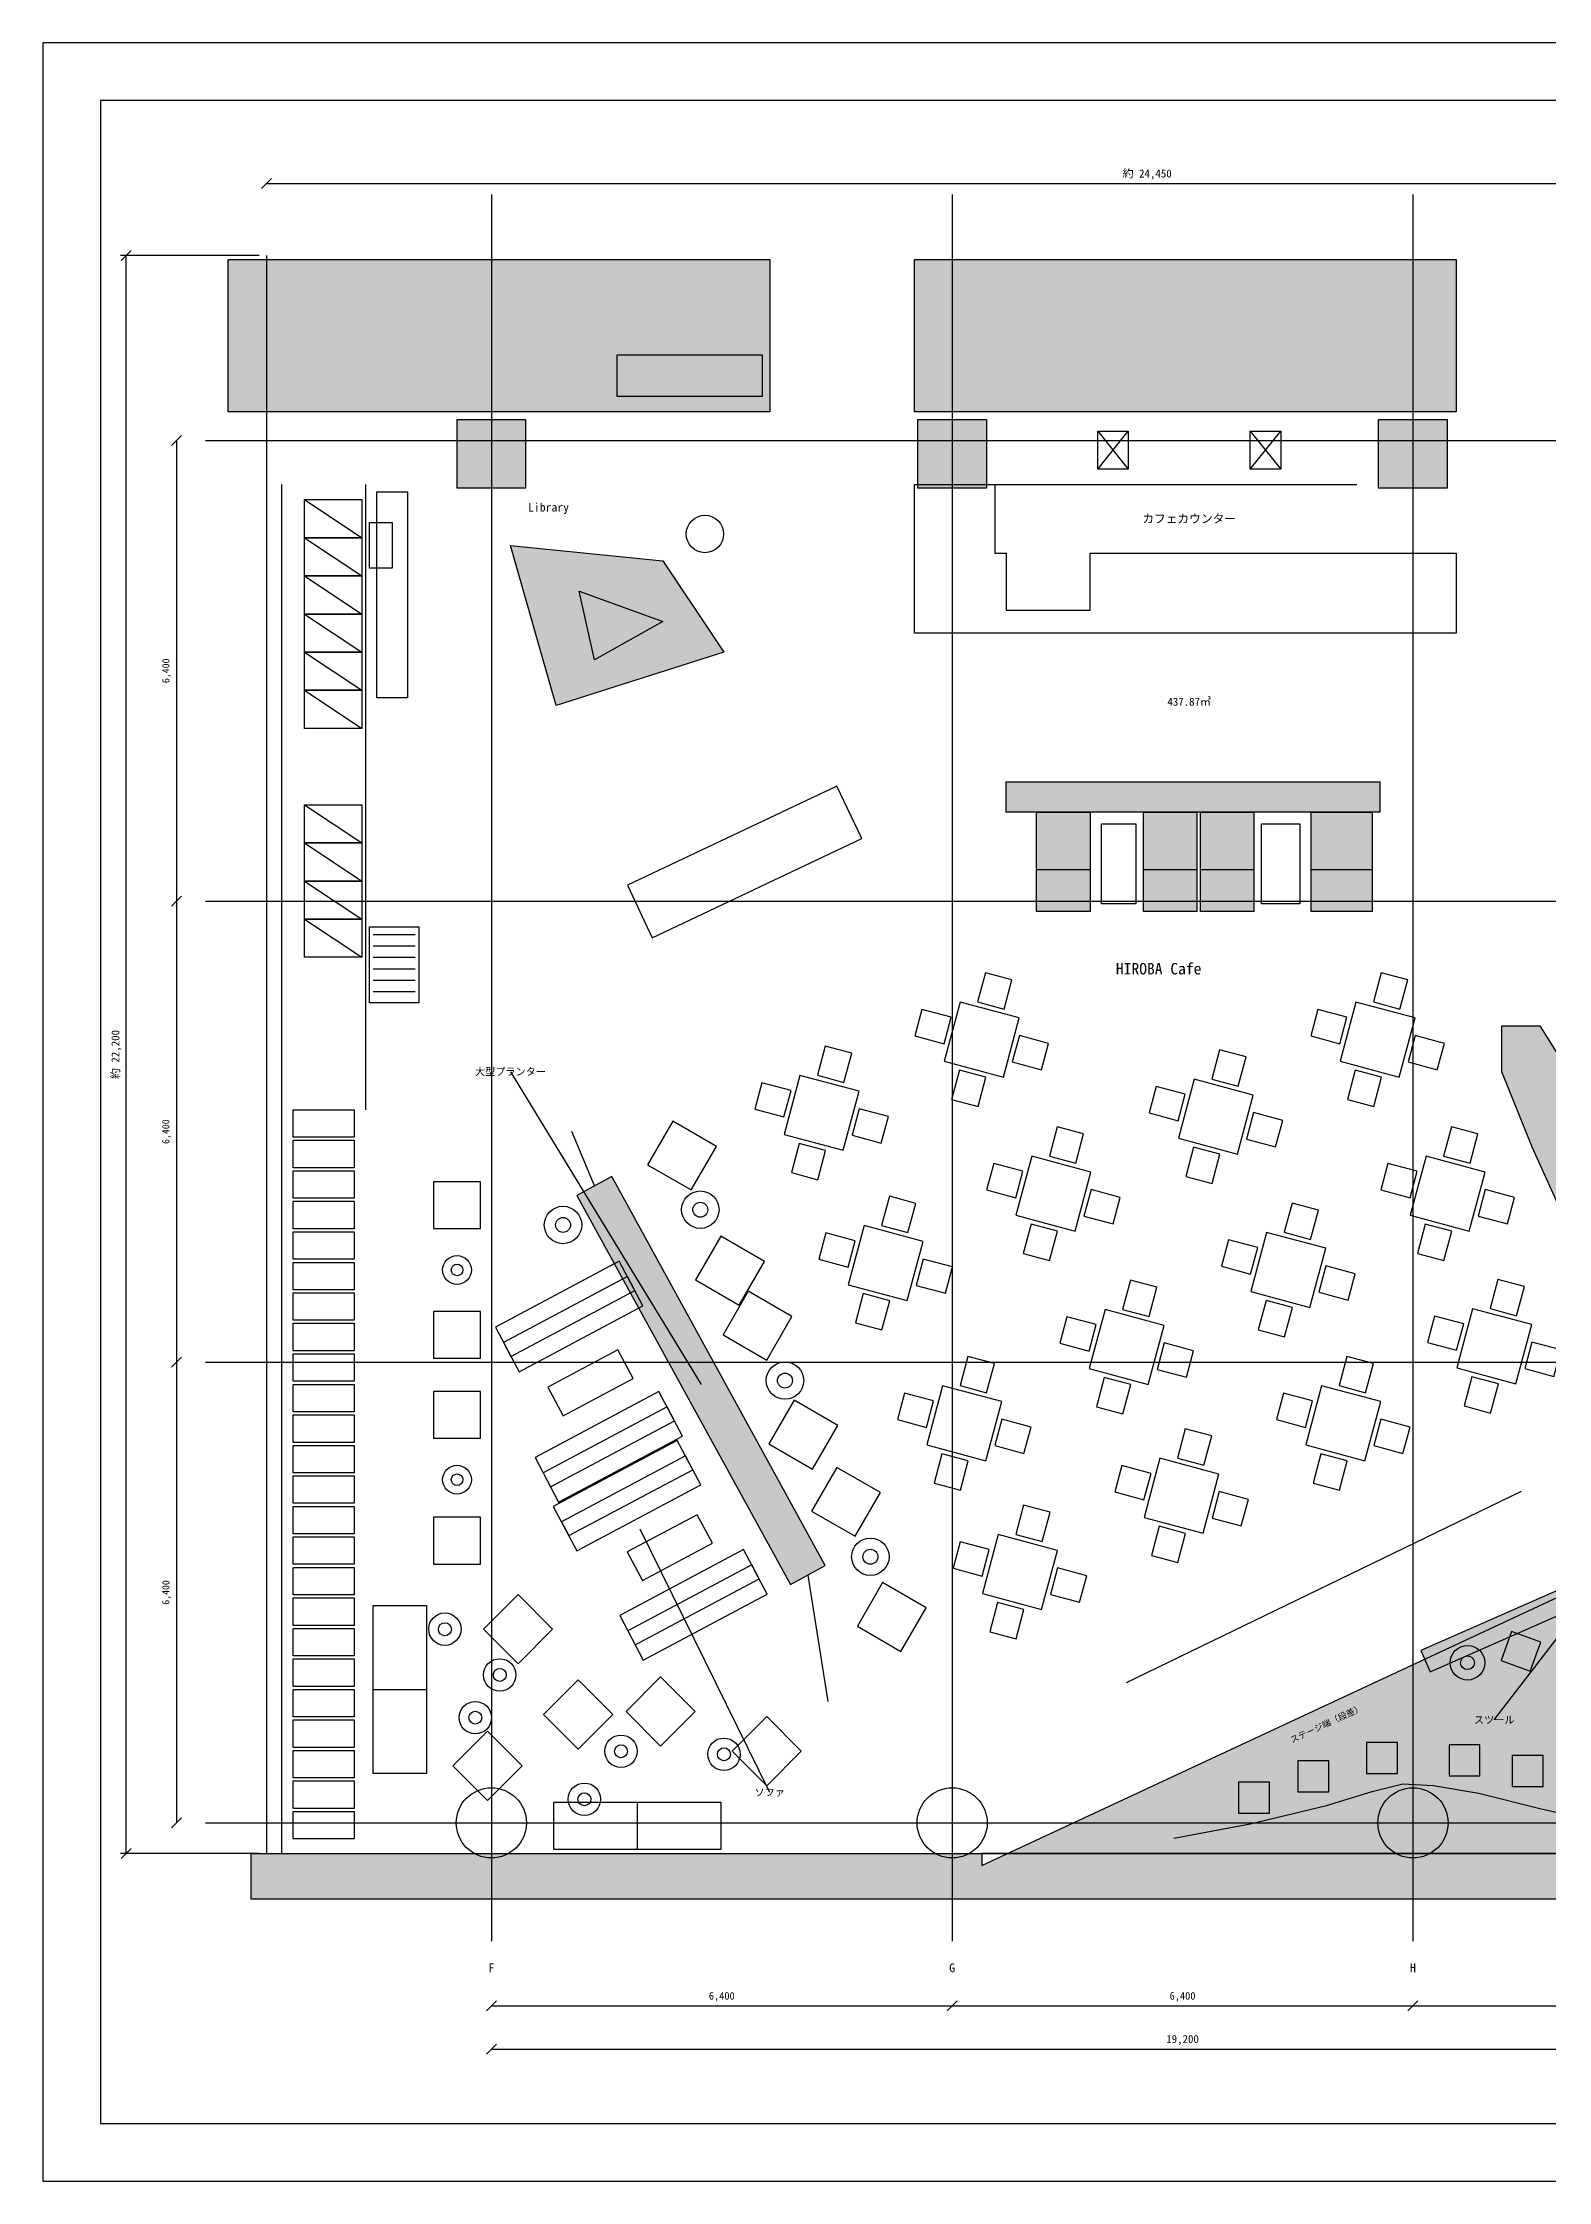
# Model space of a CAD drawing. Header units: millimetres. Extents: x 0 to 87000, y 0 to 29700.
# Drawn here: x 0 to 20910, y 0 to 29700 of the extents above; entities that cross this region are included whole.
import ezdxf
from ezdxf.enums import TextEntityAlignment as Align

# ---------------------------------------------------------------- set-up
doc = ezdxf.new("R2010")
doc.units = ezdxf.units.MM
for name, color, linetype in [('A-CEIL', 9, 'Continuous'), ('A-COLS', 8, 'Continuous'), ('A-DIMS', 2, 'Continuous'), ('A-FILL', 254, 'Continuous'), ('A-FURN', 4, 'Continuous'), ('A-GRID', 9, 'Continuous'), ('A-PLANT', 3, 'Continuous'), ('A-TEXT', 7, 'Continuous'), ('A-WALL', 7, 'Continuous'), ('A-WOOD', 30, 'Continuous')]:
    doc.layers.add(name, color=color, linetype=linetype)
doc.styles.add('JP', font='msgothic.ttc')

msp = doc.modelspace()

# ---------------------------------------------------------------- hatches: boundary and pattern name
at = {"layer": 'A-FILL', "true_color": 0xbdbdbd}
h = msp.add_hatch(color=7, dxfattribs=at)
h.dxf.hatch_style = 1
h.paths.add_polyline_path([(2576, 26691), (10097, 26691), (10097, 24573), (2576, 24573), (2576, 26691)])
h = msp.add_hatch(color=7, dxfattribs=at)
h.dxf.hatch_style = 1
h.paths.add_polyline_path([(12110, 26691), (19630, 26691), (19630, 24573), (12110, 24573), (12110, 26691)])
at = {"layer": 'A-FILL', "true_color": 0xa8a8a8}
h = msp.add_hatch(color=7, dxfattribs=at)
h.dxf.hatch_style = 1
h.paths.add_polyline_path([(5754, 24467), (6707, 24467), (6707, 23514), (5754, 23514), (5754, 24467)])
h = msp.add_hatch(color=7, dxfattribs=at)
h.dxf.hatch_style = 1
h.paths.add_polyline_path([(12154, 24467), (13107, 24467), (13107, 23514), (12154, 23514), (12154, 24467)])
h = msp.add_hatch(color=7, dxfattribs=at)
h.dxf.hatch_style = 1
h.paths.add_polyline_path([(18554, 24467), (19507, 24467), (19507, 23514), (18554, 23514), (18554, 24467)])
at = {"layer": 'A-FILL', "true_color": 0xeef5ea}
h = msp.add_hatch(color=7, dxfattribs=at)
h.dxf.hatch_style = 1
h.paths.add_polyline_path([(6496, 22719), (8614, 22507), (9461, 21236), (7131, 20495), (6496, 22719)])
at = {"layer": 'A-FILL', "true_color": 0x555555}
h = msp.add_hatch(color=7, dxfattribs=at)
h.dxf.hatch_style = 1
h.paths.add_polyline_path([(13381, 19435), (18571, 19435), (18571, 19012), (13381, 19012), (13381, 19435)])
at = {"layer": 'A-FILL', "true_color": 0xc0687a}
h = msp.add_hatch(color=7, dxfattribs=at)
h.dxf.hatch_style = 1
h.paths.add_polyline_path([(13804, 19012), (14546, 19012), (14546, 17635), (13804, 17635), (13804, 19012)])
h = msp.add_hatch(color=7, dxfattribs=at)
h.dxf.hatch_style = 1
h.paths.add_polyline_path([(15287, 19012), (16029, 19012), (16029, 17635), (15287, 17635), (15287, 19012)])
h = msp.add_hatch(color=7, dxfattribs=at)
h.dxf.hatch_style = 1
h.paths.add_polyline_path([(16082, 19012), (16823, 19012), (16823, 17635), (16082, 17635), (16082, 19012)])
h = msp.add_hatch(color=7, dxfattribs=at)
h.dxf.hatch_style = 1
h.paths.add_polyline_path([(17618, 19012), (18465, 19012), (18465, 17635), (17618, 17635), (17618, 19012)])
at = {"layer": 'A-FILL', "true_color": 0xcfe3c4}
h = msp.add_hatch(color=7, dxfattribs=at)
h.dxf.hatch_style = 1
h.paths.add_polyline_path([(20266, 16046), (20795, 16046), (21325, 15198), (21855, 13927), (22278, 12762), (22067, 12127), (21643, 12127), (21219, 13186), (20690, 14351), (20266, 15410), (20266, 16046)])
h = msp.add_hatch(color=7, dxfattribs=at)
h.dxf.hatch_style = 1
h.paths.add_polyline_path([(7420, 13689), (10386, 8287), (10868, 8552), (7902, 13954), (7420, 13689)])
at = {"layer": 'A-FILL', "true_color": 0xf1dfbd}
h = msp.add_hatch(color=7, dxfattribs=at)
h.dxf.hatch_style = 1
h.paths.add_polyline_path([(13042, 4383), (25456, 10167), (25085, 10178), (25085, 12021), (27045, 10114), (27045, 4553), (13042, 4553), (13042, 4383)])
at = {"layer": 'A-FILL', "true_color": 0xcfe3c4}
h = msp.add_hatch(color=7, dxfattribs=at)
h.dxf.hatch_style = 1
h.paths.add_polyline_path([(19271, 7076), (24250, 9269), (24121, 9561), (19142, 7369), (19271, 7076)])
at = {"layer": 'A-FILL', "true_color": 0x222222}
h = msp.add_hatch(color=7, dxfattribs=at)
h.dxf.hatch_style = 1
h.paths.add_polyline_path([(2894, 4553), (29058, 4553), (29058, 3917), (2894, 3917), (2894, 4553)])

# ---------------------------------------------------------------- linework, layer by layer
at = {"layer": 'A-CEIL'}
msp.add_lwpolyline([(8464, 17271), (11375, 18647), (11031, 19375), (8120, 17999), (8464, 17271)], close=True, dxfattribs=at)
at = {"layer": 'A-COLS'}
for points in [[(5754, 24467), (6707, 24467), (6707, 23514), (5754, 23514), (5754, 24467)], [(12154, 24467), (13107, 24467), (13107, 23514), (12154, 23514), (12154, 24467)], [(18554, 24467), (19507, 24467), (19507, 23514), (18554, 23514), (18554, 24467)]]:
    msp.add_lwpolyline(points, close=True, dxfattribs=at)
for centre in [(6231, 4977), (12631, 4977), (19031, 4977)]:
    msp.add_circle(centre, 487, dxfattribs=at)
at = {"layer": 'A-DIMS'}
for points in [[(3036, 27674), (3176, 27814)], [(3106, 27744), (27575, 27744)], [(3006, 26744), (1079, 26744)], [(1089, 26674), (1229, 26814)], [(1159, 4553), (1159, 26744)], [(1789, 24107), (1929, 24247)], [(1859, 24177), (1859, 17777)], [(1789, 17707), (1929, 17847)], [(1789, 17707), (1929, 17847)], [(1859, 17777), (1859, 11377)], [(1789, 11307), (1929, 11447)], [(1789, 11307), (1929, 11447)], [(1859, 11377), (1859, 4977)], [(1789, 4907), (1929, 5047)], [(3006, 4553), (1079, 4553)], [(1089, 4483), (1229, 4623)], [(6161, 2365), (6301, 2505)], [(6231, 2435), (12631, 2435)], [(12561, 2365), (12701, 2505)], [(12561, 2365), (12701, 2505)], [(12631, 2435), (19031, 2435)], [(18961, 2365), (19101, 2505)], [(18961, 2365), (19101, 2505)], [(19031, 2435), (25431, 2435)], [(6161, 1765), (6301, 1905)], [(6231, 1835), (25431, 1835)]]:
    msp.add_lwpolyline(points, dxfattribs=at)
at = {"layer": 'A-FURN'}
for points in [[(0, 0), (42000, 0), (42000, 29700), (0, 29700), (0, 0)], [(800, 800), (41200, 800), (41200, 28900), (800, 28900), (800, 800)], [(2576, 26691), (10097, 26691), (10097, 24573), (2576, 24573), (2576, 26691)], [(12110, 26691), (19630, 26691), (19630, 24573), (12110, 24573), (12110, 26691)], [(7978, 25367), (9991, 25367), (9991, 24785), (7978, 24785), (7978, 25367)], [(14652, 24308), (15075, 24308), (15075, 23778), (14652, 23778), (14652, 24308)], [(16770, 24308), (17194, 24308), (17194, 23778), (16770, 23778), (16770, 24308)], [(12110, 23567), (13222, 23567), (13222, 22613), (13381, 22613), (13381, 21819), (14546, 21819), (14546, 22613), (19630, 22613), (19630, 21501), (12110, 21501), (12110, 23567)], [(3636, 23355), (4430, 23355), (4430, 22825), (3636, 22825), (3636, 23355)], [(4642, 23461), (5066, 23461), (5066, 20601), (4642, 20601), (4642, 23461)], [(4536, 23037), (4854, 23037), (4854, 22401), (4536, 22401), (4536, 23037)], [(3636, 22825), (4430, 22825), (4430, 22295), (3636, 22295), (3636, 22825)], [(3636, 22295), (4430, 22295), (4430, 21766), (3636, 21766), (3636, 22295)], [(7449, 22084), (8614, 21660), (7661, 21130), (7449, 22084)], [(3636, 21766), (4430, 21766), (4430, 21236), (3636, 21236), (3636, 21766)], [(3636, 21236), (4430, 21236), (4430, 20707), (3636, 20707), (3636, 21236)], [(3636, 20707), (4430, 20707), (4430, 20177), (3636, 20177), (3636, 20707)], [(13381, 19435), (18571, 19435), (18571, 19012), (13381, 19012), (13381, 19435)], [(3636, 19118), (4430, 19118), (4430, 18588), (3636, 18588), (3636, 19118)], [(13804, 19012), (14546, 19012), (14546, 17635), (13804, 17635), (13804, 19012)], [(15287, 19012), (16029, 19012), (16029, 17635), (15287, 17635), (15287, 19012)], [(16082, 19012), (16823, 19012), (16823, 17635), (16082, 17635), (16082, 19012)], [(17618, 19012), (18465, 19012), (18465, 17635), (17618, 17635), (17618, 19012)], [(14705, 18853), (15181, 18853), (15181, 17741), (14705, 17741), (14705, 18853)], [(16929, 18853), (17459, 18853), (17459, 17741), (16929, 17741), (16929, 18853)], [(3636, 18588), (4430, 18588), (4430, 18058), (3636, 18058), (3636, 18588)], [(3636, 18058), (4430, 18058), (4430, 17529), (3636, 17529), (3636, 18058)], [(3636, 17529), (4430, 17529), (4430, 16999), (3636, 16999), (3636, 17529)], [(4536, 17423), (5224, 17423), (5224, 16364), (4536, 16364), (4536, 17423)], [(13352, 16279), (13461, 16685), (13094, 16783), (12985, 16378), (13352, 16279)], [(18850, 16279), (18958, 16685), (18591, 16783), (18483, 16378), (18850, 16279)], [(12521, 15555), (13342, 15335), (13562, 16156), (12741, 16376), (12521, 15555)], [(18019, 15555), (18840, 15335), (19060, 16156), (18239, 16376), (18019, 15555)], [(12618, 16166), (12212, 16274), (12114, 15907), (12519, 15798), (12618, 16166)], [(18115, 16166), (17709, 16274), (17611, 15907), (18017, 15798), (18115, 16166)], [(11128, 15262), (11236, 15668), (10869, 15766), (10761, 15361), (11128, 15262)], [(13466, 15545), (13872, 15436), (13970, 15803), (13564, 15912), (13466, 15545)], [(18963, 15545), (19369, 15436), (19467, 15803), (19062, 15912), (18963, 15545)], [(16604, 15209), (16713, 15615), (16346, 15714), (16237, 15308), (16604, 15209)], [(10393, 15149), (9987, 15257), (9889, 14890), (10295, 14782), (10393, 15149)], [(10297, 14538), (11118, 14318), (11338, 15139), (10517, 15359), (10297, 14538)], [(12731, 15431), (12623, 15025), (12990, 14927), (13098, 15333), (12731, 15431)], [(15869, 15096), (15464, 15204), (15365, 14837), (15771, 14729), (15869, 15096)], [(15773, 14485), (16594, 14265), (16814, 15086), (15993, 15306), (15773, 14485)], [(18229, 15431), (18120, 15025), (18487, 14927), (18596, 15333), (18229, 15431)], [(3477, 14881), (4324, 14881), (4324, 14499), (3477, 14499), (3477, 14881)], [(11241, 14528), (11647, 14419), (11745, 14786), (11340, 14895), (11241, 14528)], [(8401, 14117), (9007, 13767), (9357, 14373), (8751, 14723), (8401, 14117)], [(14348, 14140), (14456, 14545), (14089, 14644), (13981, 14238), (14348, 14140)], [(16718, 14475), (17123, 14366), (17222, 14733), (16816, 14842), (16718, 14475)], [(19824, 14140), (19933, 14545), (19566, 14644), (19457, 14238), (19824, 14140)], [(3477, 14457), (4324, 14457), (4324, 14076), (3477, 14076), (3477, 14457)], [(10507, 14414), (10398, 14008), (10765, 13910), (10874, 14316), (10507, 14414)], [(15983, 14361), (15875, 13956), (16242, 13857), (16350, 14263), (15983, 14361)], [(3477, 14033), (4324, 14033), (4324, 13652), (3477, 13652), (3477, 14033)], [(13613, 14026), (13208, 14135), (13109, 13767), (13515, 13659), (13613, 14026)], [(13517, 13415), (14338, 13195), (14558, 14016), (13737, 14236), (13517, 13415)], [(19090, 14026), (18684, 14135), (18586, 13767), (18991, 13659), (19090, 14026)], [(18993, 13415), (19814, 13195), (20034, 14016), (19213, 14236), (18993, 13415)], [(5429, 13232), (6079, 13232), (6079, 13882), (5429, 13882), (5429, 13232)], [(12017, 13176), (12126, 13581), (11759, 13680), (11650, 13274), (12017, 13176)], [(14462, 13405), (14867, 13296), (14966, 13663), (14560, 13772), (14462, 13405)], [(19938, 13405), (20344, 13296), (20442, 13663), (20036, 13772), (19938, 13405)], [(3477, 13610), (4324, 13610), (4324, 13228), (3477, 13228), (3477, 13610)], [(17610, 13080), (17719, 13486), (17352, 13584), (17243, 13179), (17610, 13080)], [(3477, 13186), (4324, 13186), (4324, 12805), (3477, 12805), (3477, 13186)], [(9068, 12518), (9674, 12168), (10024, 12774), (9418, 13124), (9068, 12518)], [(11283, 13062), (10877, 13171), (10779, 12804), (11185, 12695), (11283, 13062)], [(11187, 12451), (12008, 12231), (12228, 13052), (11407, 13272), (11187, 12451)], [(13727, 13291), (13618, 12886), (13985, 12787), (14094, 13193), (13727, 13291)], [(16876, 12967), (16470, 13075), (16372, 12708), (16777, 12600), (16876, 12967)], [(16779, 12356), (17600, 12136), (17820, 12957), (16999, 13177), (16779, 12356)], [(19203, 13291), (19095, 12886), (19462, 12787), (19570, 13193), (19203, 13291)], [(6615, 11243), (8336, 12159), (8008, 12777), (6286, 11861), (6615, 11243)], [(12131, 12441), (12537, 12333), (12635, 12700), (12230, 12808), (12131, 12441)], [(3477, 12762), (4324, 12762), (4324, 12381), (3477, 12381), (3477, 12762)], [(6502, 11455), (8224, 12371), (8120, 12565), (6399, 11649), (6502, 11455)], [(15365, 12011), (15473, 12416), (15106, 12515), (14998, 12109), (15365, 12011)], [(17724, 12346), (18130, 12237), (18228, 12604), (17822, 12713), (17724, 12346)], [(20470, 12021), (20579, 12427), (20212, 12525), (20103, 12119), (20470, 12021)], [(3477, 12338), (4324, 12338), (4324, 11957), (3477, 11957), (3477, 12338)], [(9449, 11755), (10056, 11405), (10406, 12011), (9799, 12361), (9449, 11755)], [(11397, 12327), (11288, 11922), (11655, 11823), (11764, 12229), (11397, 12327)], [(16990, 12232), (16881, 11826), (17248, 11728), (17357, 12134), (16990, 12232)], [(3477, 11915), (4324, 11915), (4324, 11533), (3477, 11533), (3477, 11915)], [(5429, 11431), (6079, 11431), (6079, 12081), (5429, 12081), (5429, 11431)], [(13042, 4383), (25456, 10167), (25085, 10178), (25085, 12021), (27045, 10114), (27045, 4553), (13042, 4553), (13042, 4383)], [(14630, 11897), (14224, 12005), (14126, 11638), (14532, 11530), (14630, 11897)], [(14534, 11286), (15355, 11066), (15575, 11887), (14754, 12107), (14534, 11286)], [(19736, 11907), (19330, 12016), (19232, 11649), (19637, 11540), (19736, 11907)], [(19639, 11296), (20460, 11076), (20680, 11898), (19859, 12118), (19639, 11296)], [(15478, 11276), (15884, 11167), (15982, 11534), (15577, 11643), (15478, 11276)], [(20584, 11287), (20990, 11178), (21088, 11545), (20682, 11654), (20584, 11287)], [(3477, 11491), (4324, 11491), (4324, 11110), (3477, 11110), (3477, 11491)], [(7228, 10632), (8199, 11148), (7988, 11545), (7016, 11029), (7228, 10632)], [(13108, 10951), (13217, 11357), (12850, 11455), (12741, 11050), (13108, 10951)], [(18373, 10951), (18482, 11357), (18115, 11455), (18006, 11050), (18373, 10951)], [(3477, 11067), (4324, 11067), (4324, 10686), (3477, 10686), (3477, 11067)], [(12278, 10227), (13099, 10007), (13319, 10828), (12498, 11048), (12278, 10227)], [(14744, 11162), (14635, 10757), (15002, 10658), (15111, 11064), (14744, 11162)], [(17542, 10227), (18363, 10007), (18583, 10828), (17762, 11048), (17542, 10227)], [(19850, 11173), (19741, 10767), (20108, 10669), (20217, 11075), (19850, 11173)], [(5429, 10319), (6079, 10319), (6079, 10969), (5429, 10969), (5429, 10319)], [(7165, 9432), (8887, 10347), (8559, 10966), (6837, 10050), (7165, 9432)], [(7053, 9644), (8774, 10559), (8671, 10754), (6949, 9838), (7053, 9644)], [(10085, 10240), (10691, 9890), (11041, 10496), (10435, 10846), (10085, 10240)], [(12374, 10837), (11968, 10946), (11870, 10579), (12276, 10470), (12374, 10837)], [(17638, 10837), (17233, 10946), (17134, 10579), (17540, 10470), (17638, 10837)], [(3477, 10644), (4324, 10644), (4324, 10262), (3477, 10262), (3477, 10644)], [(13222, 10217), (13628, 10108), (13726, 10475), (13321, 10584), (13222, 10217)], [(16127, 9945), (16236, 10351), (15869, 10449), (15760, 10043), (16127, 9945)], [(18487, 10217), (18892, 10108), (18991, 10475), (18585, 10584), (18487, 10217)], [(3477, 10220), (4324, 10220), (4324, 9839), (3477, 9839), (3477, 10220)], [(7420, 8754), (9141, 9670), (8813, 10288), (7091, 9372), (7420, 8754)], [(12488, 10103), (12379, 9697), (12746, 9599), (12855, 10005), (12488, 10103)], [(17752, 10103), (17644, 9697), (18011, 9599), (18119, 10005), (17752, 10103)], [(7307, 8966), (9029, 9881), (8925, 10076), (7204, 9160), (7307, 8966)], [(10678, 9308), (11284, 8958), (11634, 9564), (11028, 9914), (10678, 9308)], [(15393, 9831), (14987, 9940), (14889, 9573), (15294, 9464), (15393, 9831)], [(15296, 9220), (16117, 9000), (16337, 9821), (15516, 10041), (15296, 9220)], [(3477, 9796), (4324, 9796), (4324, 9415), (3477, 9415), (3477, 9796)], [(16241, 9211), (16647, 9102), (16745, 9469), (16339, 9578), (16241, 9211)], [(3477, 9373), (4324, 9373), (4324, 8991), (3477, 8991), (3477, 9373)], [(5429, 8571), (6079, 8571), (6079, 9221), (5429, 9221), (5429, 8571)], [(8329, 8344), (9301, 8860), (9089, 9257), (8118, 8741), (8329, 8344)], [(13882, 8886), (13990, 9291), (13623, 9390), (13515, 8984), (13882, 8886)], [(3477, 8949), (4324, 8949), (4324, 8568), (3477, 8568), (3477, 8949)], [(13051, 8161), (13872, 7941), (14092, 8762), (13271, 8982), (13051, 8161)], [(15507, 9097), (15398, 8691), (15765, 8593), (15874, 8998), (15507, 9097)], [(8341, 7239), (10063, 8155), (9734, 8773), (8013, 7857), (8341, 7239)], [(13147, 8772), (12742, 8881), (12643, 8514), (13049, 8405), (13147, 8772)], [(3477, 8525), (4324, 8525), (4324, 8144), (3477, 8144), (3477, 8525)], [(8229, 7451), (9950, 8367), (9847, 8561), (8125, 7646), (8229, 7451)], [(13995, 8151), (14401, 8043), (14500, 8410), (14094, 8518), (13995, 8151)], [(3477, 8101), (4324, 8101), (4324, 7720), (3477, 7720), (3477, 8101)], [(6601, 7186), (7082, 7667), (6601, 8148), (6121, 7667), (6601, 7186)], [(11314, 7709), (11920, 7359), (12270, 7965), (11664, 8315), (11314, 7709)], [(13261, 8037), (13152, 7632), (13519, 7533), (13628, 7939), (13261, 8037)], [(4589, 7996), (5330, 7996), (5330, 5665), (4589, 5665), (4589, 7996)], [(3477, 7678), (4324, 7678), (4324, 7296), (3477, 7296), (3477, 7678)], [(20255, 7231), (20659, 7084), (20806, 7488), (20402, 7636), (20255, 7231)], [(3477, 7254), (4324, 7254), (4324, 6873), (3477, 6873), (3477, 7254)], [(7438, 6000), (7919, 6481), (7438, 6962), (6957, 6481), (7438, 6000)], [(8582, 6042), (9063, 6523), (8582, 7004), (8101, 6523), (8582, 6042)], [(3477, 6830), (4324, 6830), (4324, 6449), (3477, 6449), (3477, 6830)], [(3477, 6407), (4324, 6407), (4324, 6025), (3477, 6025), (3477, 6407)], [(6178, 5290), (6659, 5771), (6178, 6252), (5697, 5771), (6178, 5290)], [(10055, 5492), (10535, 5972), (10055, 6453), (9574, 5972), (10055, 5492)], [(3477, 5983), (4324, 5983), (4324, 5602), (3477, 5602), (3477, 5983)], [(18388, 5662), (18818, 5662), (18818, 6092), (18388, 6092), (18388, 5662)], [(19532, 5630), (19962, 5630), (19962, 6060), (19532, 6060), (19532, 5630)], [(17434, 5408), (17864, 5408), (17864, 5838), (17434, 5838), (17434, 5408)], [(20411, 5482), (20841, 5482), (20841, 5912), (20411, 5912), (20411, 5482)], [(3477, 5559), (4324, 5559), (4324, 5178), (3477, 5178), (3477, 5559)], [(16608, 5111), (17038, 5111), (17038, 5541), (16608, 5541), (16608, 5111)], [(3477, 5136), (4324, 5136), (4324, 4754), (3477, 4754), (3477, 5136)], [(7099, 5263), (9419, 5263), (9419, 4606), (7099, 4606), (7099, 5263)], [(2894, 4553), (29058, 4553), (29058, 3917), (2894, 3917), (2894, 4553)]]:
    msp.add_lwpolyline(points, close=True, dxfattribs=at)
for points in [[(14652, 24308), (15075, 23778)], [(14652, 23778), (15075, 24308)], [(16770, 24308), (17194, 23778)], [(16770, 23778), (17194, 24308)], [(3318, 23567), (3318, 4553)], [(4483, 23567), (4483, 14881)], [(13222, 23567), (18253, 23567)], [(3636, 23355), (4430, 22825)], [(3636, 22825), (4430, 22295)], [(3636, 22295), (4430, 21766)], [(3636, 21766), (4430, 21236)], [(3636, 21236), (4430, 20707)], [(3636, 20707), (4430, 20177)], [(3636, 19118), (4430, 18588)], [(3636, 18588), (4430, 18058)], [(13804, 18217), (14546, 18217)], [(15287, 18217), (16029, 18217)], [(16082, 18217), (16823, 18217)], [(17618, 18217), (18465, 18217)], [(3636, 18058), (4430, 17529)], [(3636, 17529), (4430, 16999)], [(4589, 17317), (5171, 17317)], [(4589, 17158), (5171, 17158)], [(4589, 16999), (5171, 16999)], [(4589, 16840), (5171, 16840)], [(4589, 16681), (5171, 16681)], [(4589, 16523), (5171, 16523)], [(10627, 8419), (10902, 6661)], [(4589, 6830), (5330, 6830)], [(15711, 4765), (16770, 4966), (17830, 5220), (18465, 5411), (18889, 5517), (19312, 5496), (19948, 5390), (20795, 5178), (21643, 4987), (22490, 4924), (23338, 4966), (23973, 5157), (24503, 5432), (24927, 5602), (25350, 5665), (25774, 5580), (26198, 5326), (26515, 5030), (26780, 4659)], [(8254, 5263), (8254, 4606)]]:
    msp.add_lwpolyline(points, dxfattribs=at)
for centre, radius in [((9197, 22878), 260), ((9133, 13493), 260), ((7226, 13281), 260), ((7226, 13281), 104), ((9133, 13493), 104), ((5754, 12656), 200), ((5754, 12656), 80), ((10309, 11120), 260), ((10309, 11120), 104), ((5754, 9743), 200), ((5754, 9743), 80), ((11495, 8673), 260), ((11495, 8673), 104), ((5585, 7667), 225), ((5585, 7667), 90), ((19789, 7201), 240), ((6347, 7032), 225), ((19789, 7201), 96), ((6347, 7032), 90), ((6008, 6438), 225), ((6008, 6438), 90), ((8031, 5972), 225), ((8031, 5972), 90), ((9461, 5930), 225), ((9461, 5930), 90), ((7523, 5305), 225), ((7523, 5305), 90)]:
    msp.add_circle(centre, radius, dxfattribs=at)
at = {"layer": 'A-GRID'}
for points in [[(6231, 27592), (6231, 3335)], [(12631, 27592), (12631, 3335)], [(19031, 27592), (19031, 3335)], [(2259, 24177), (29481, 24177)], [(2259, 17777), (29481, 17777)], [(2259, 11377), (29481, 11377)], [(2259, 4977), (29481, 4977)]]:
    msp.add_lwpolyline(points, dxfattribs=at)
at = {"layer": 'A-PLANT'}
for points in [[(6496, 22719), (8614, 22507), (9461, 21236), (7131, 20495), (6496, 22719)], [(20266, 16046), (20795, 16046), (21325, 15198), (21855, 13927), (22278, 12762), (22067, 12127), (21643, 12127), (21219, 13186), (20690, 14351), (20266, 15410), (20266, 16046)], [(7420, 13689), (10386, 8287), (10868, 8552), (7902, 13954), (7420, 13689)], [(19271, 7076), (24250, 9269), (24121, 9561), (19142, 7369), (19271, 7076)]]:
    msp.add_lwpolyline(points, close=True, dxfattribs=at)
msp.add_lwpolyline([(7343, 14584), (7661, 13821)], dxfattribs=at)
at = {"layer": 'A-TEXT'}
for p, q in [((6496, 15410), (9144, 11067)), ((10097, 5400), (8296, 9055)), ((20160, 6407), (21219, 7784))]:
    msp.add_line(p, q, dxfattribs=at)
at = {"layer": 'A-WALL'}
for points in [[(3106, 26744), (3106, 4553)], [(15054, 6926), (20541, 9584)], [(15711, 4765), (16770, 4966), (17830, 5220), (18465, 5411), (18889, 5517), (19312, 5496), (19948, 5390), (20795, 5178), (21643, 4987), (22490, 4924), (23338, 4966), (23973, 5157), (24503, 5432), (24927, 5602), (25350, 5665), (25774, 5580), (26198, 5326), (26515, 5030), (26780, 4659)]]:
    msp.add_lwpolyline(points, dxfattribs=at)
at = {"layer": 'A-WOOD'}
msp.add_lwpolyline([(13042, 4383), (25456, 10167)], dxfattribs=at)

# ---------------------------------------------------------------- texts
at = {"layer": 'A-TEXT', "style": 'JP'}
for s, height, p in [('約 24,450', 111.1, (15340, 27884)), ('Library', 119.1, (7025, 23249)), ('カフェカウンター', 119.1, (15923, 23090)), ('437.87㎡', 111.1, (15923, 20548)), ('HIROBA Cafe', 158.75, (15499, 16840)), ('大型プランター', 103.2, (6496, 15410)), ('スツール', 103.2, (20160, 6407)), ('ソファ', 103.2, (10097, 5400)), ('F', 122, (6231, 2964)), ('G', 122, (12631, 2964)), ('H', 122, (19031, 2964)), ('6,400', 105.8, (9431, 2575)), ('6,400', 105.8, (15831, 2575)), ('19,200', 111.1, (15831, 1975))]:
    msp.add_text(s, height=height, dxfattribs=at).set_placement(p, align=Align.MIDDLE_CENTER)
for s, height, rotation, p in [('6,400', 100.5, 90, (1709, 20977)), ('約 22,200', 111.1, 90, (1009, 15649)), ('6,400', 100.5, 90, (1709, 14577)), ('6,400', 100.5, 90, (1709, 8177)), ('ステージ端（段差）', 87.3, 25, (17830, 6354))]:
    msp.add_text(s, height=height, rotation=rotation, dxfattribs=at).set_placement(p, align=Align.MIDDLE_CENTER)

doc.saveas('drawing.dxf')
